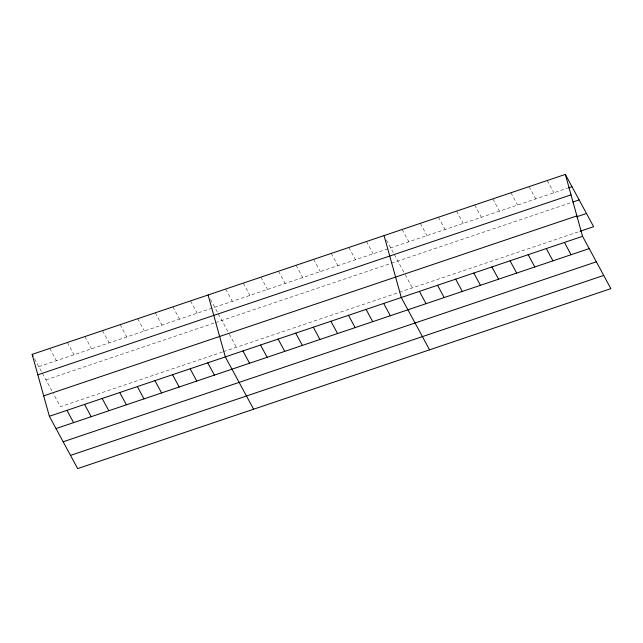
<?xml version="1.0" encoding="UTF-8"?>
<svg xmlns="http://www.w3.org/2000/svg" width="643" height="643" viewBox="0 0 643 643"><rect width="100%" height="100%" fill="white"/><g stroke="black" fill="none" stroke-linecap="round" stroke-linejoin="round"><path stroke-width="0.48" stroke-dasharray="3.21 2.41" d="M38.789 366.639L567.447 188.206M45.934 379.852L214.473 322.963M215.405 322.649L390.43 263.574M391.354 263.26L571.868 202.336M222.494 351.97L60.434 406.673L53.289 393.46M223.418 351.657L398.451 292.589M399.375 292.276L579.118 231.609M547.209 180.522L553.848 192.796M529.085 186.639L535.723 198.912M510.952 192.755L517.591 205.037M492.827 198.872L499.466 211.153M474.695 204.996L481.334 217.27M456.57 211.113L463.209 223.386M438.438 217.23L445.077 229.511M420.313 223.346L426.952 235.627M402.18 229.471L408.819 241.744M386.427 239.976L393.371 252.82M394.263 254.467L404.278 272.986M405.194 274.69L412.34 287.895M366.462 241.527L373.101 253.8M348.86 247.467L355.499 259.74M331.266 253.406L337.905 265.68M313.671 259.338L320.31 271.619M296.077 265.278L302.716 277.559M278.483 271.217L285.122 283.499M260.889 277.157L267.528 289.438M243.295 283.097L249.934 295.378M225.701 289.037L232.332 301.31M210.47 299.357L217.864 313.028M218.315 313.856L228.321 332.375M229.246 334.071L236.383 347.284M190.505 300.916L197.144 313.189M172.911 306.848L179.55 319.129M155.317 312.787L161.956 325.069M137.723 318.727L144.362 331.008M120.128 324.667L126.767 336.948M102.534 330.606L109.165 342.888M84.932 336.546L91.571 348.819M67.338 342.486L73.977 354.759M49.744 348.426L56.383 360.699M34.521 358.746L41.916 372.418M42.358 373.245L52.372 391.756"/><path stroke-width="0.96" d="M565.342 174.398L582.566 236.327L610.85 288.635L77.658 468.602L49.374 416.286L32.15 354.365L565.342 174.398L593.626 226.714L580.026 231.303M568.348 187.901L571.973 186.679M37.833 374.797L571.024 194.837M572.776 202.031L579.118 199.893M43.692 395.855L576.884 215.895M576.506 216.868L586.48 213.5M49.374 416.286L582.566 236.327M56.013 428.568L589.205 248.608M63.159 441.781L596.35 261.814M70.521 455.389L603.705 275.429M564.441 242.443L571.072 254.724M546.309 248.568L552.948 260.841M528.184 254.684L534.823 266.966M510.052 260.801L516.691 273.082M491.927 266.925L498.566 279.199M473.795 273.042L480.434 285.315M455.67 279.158L462.309 291.44M437.537 285.275L444.176 297.556M419.413 291.4L426.052 303.673M429.564 349.824L401.28 297.516L384.056 235.587M383.686 303.456L390.325 315.729M366.092 309.396L372.731 321.669M348.498 315.335L355.137 327.608M330.904 321.267L337.543 333.548M313.31 327.207L319.941 339.488M295.708 333.146L302.347 345.428M278.114 339.086L284.753 351.367M260.519 345.026L267.158 357.299M242.925 350.965L249.564 363.239M253.615 409.213L225.331 356.905L208.099 294.976M207.737 362.845L214.376 375.118M190.143 368.777L196.782 381.058M172.541 374.716L179.18 386.998M154.947 380.656L161.586 392.937M137.353 386.596L143.992 398.877M119.759 392.535L126.398 404.809M102.165 398.475L108.804 410.748M84.571 404.415L91.21 416.688M66.976 410.355L73.615 422.628M32.15 354.365L33.098 356.118"/></g></svg>
